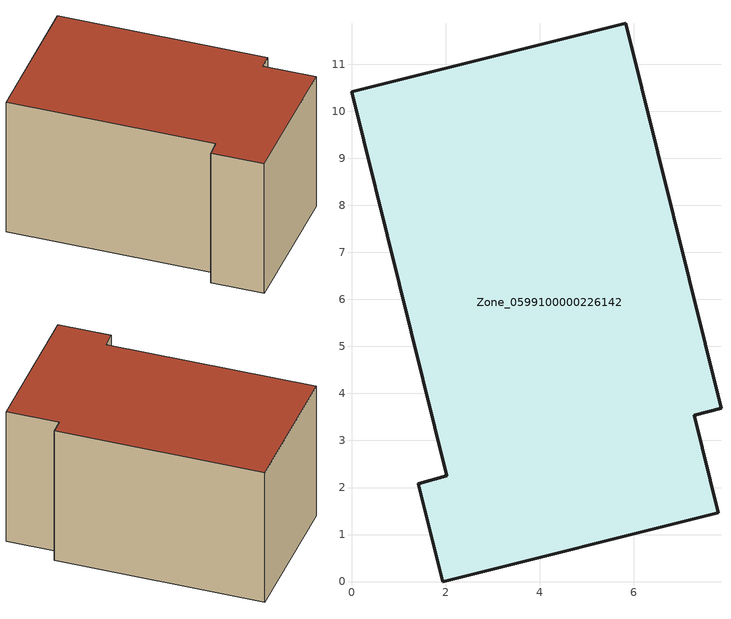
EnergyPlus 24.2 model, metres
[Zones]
Zone_0599100000226142
 floor ground (C_G): 7.8,1.46 1.94,0 1.42,2.08 2.03,2.25 0,10.42 5.83,11.87 7.86,3.69 7.29,3.54 z0
 wall outside (C_F): 1.94,0 7.8,1.46 7.29,3.54 7.86,3.69 5.83,11.87 0,10.42 2.03,2.25 1.42,2.08 1.94,0 z0:6.02
 roof outside (C_R): 7.8,1.46 7.29,3.54 7.86,3.69 5.83,11.87 0,10.42 2.03,2.25 1.42,2.08 1.94,0 z6.02
[BUILDING]
Pand.0599100000226142: North Axis=0; Terrain=City; Loads Convergence Tolerance Value=0.04; Temperature Convergence Tolerance Value=0.4; Solar Distribution=FullExterior; Maximum Number of Warmup Days=25; Minimum Number of Warmup Days=1
[Site:Location]
Rotterdam.The.Hague.AP_ZH_NLD Design_Conditions: Latitude=51.96; Longitude=4.45; Time Zone=1; Elevation=-4.5
[SITE:GROUNDTEMPERATURE:BUILDINGSURFACE]
18, 18, 18, 18, 18, 18, 18, 18, 18, 18, 18, 18
[MATERIAL] Thermal Absorptance=0.9; Solar Absorptance=0.7; Visible Absorptance=0.7
Name | Roughness | Thickness | Conductivity | Density | Specific Heat
G.TI.1946-1964 | MediumSmooth | 0.15 | 1 | 540 | 1210
F.TI.1946-1964 | Rough | 0.3 | 0.857143 | 1920 | 840
R.TI.1946-1964 | MediumRough | 0.2 | 0.277778 | 1500 | 1000
[CONSTRUCTION]
C_G: G.TI.1946-1964
C_F: F.TI.1946-1964
C_R: R.TI.1946-1964
[ZONE]
Zone_0599100000226142: Type=1; Multiplier=1; Ceiling Height=Autocalculate; Volume=Autocalculate; Floor Area=autocalculate; Part of Total Floor Area=Yes
[ZONEINFILTRATION:DESIGNFLOWRATE]
Infil_Zone_0599100000226142: Zone or ZoneList or Space or SpaceList=Zone_0599100000226142; Schedule=AlwaysOn; Design Flow Rate Calculation Method=Flow/Area; Flow Rate per Floor Area=0.003; Constant Term Coefficient=1; Temperature Term Coefficient=0; Velocity Term Coefficient=0; Velocity Squared Term Coefficient=0
[HVACTEMPLATE:ZONE:IDEALLOADSAIRSYSTEM]
Zone_0599100000226142: Maximum Heating Supply Air Temperature=50; Minimum Cooling Supply Air Temperature=13; Maximum Heating Supply Air Humidity Ratio=0.0156; Minimum Cooling Supply Air Humidity Ratio=0.0077; Heating Limit=NoLimit; Cooling Limit=NoLimit; Dehumidification Control Type=ConstantSensibleHeatRatio; Cooling Sensible Heat Ratio=0.7; Dehumidification Setpoint=60; Humidification Control Type=None; Humidification Setpoint=30; Outdoor Air Method=None; Outdoor Air Flow Rate per Person=0.00944; Outdoor Air Flow Rate per Zone Floor Area=0; Outdoor Air Flow Rate per Zone=0; Demand Controlled Ventilation Type=None; Outdoor Air Economizer Type=NoEconomizer; Heat Recovery Type=None; Sensible Heat Recovery Effectiveness=0.7; Latent Heat Recovery Effectiveness=0.65
[ZONECONTROL:THERMOSTAT]
ThermostatControl_Zone_0599100000226142: Zone or ZoneList=Zone_0599100000226142; Control Type Schedule=DualSetpointControlType; Control 1=Thermostat_Zone_0599100000226142; Temperature Difference Between Cutout And Setpoint=0
[THERMOSTATSETPOINT:DUALSETPOINT]
Thermostat_Zone_0599100000226142: Heating Setpoint Temperature Schedule=HeatingSetpoint_Zone_0599100000226142; Cooling Setpoint Temperature Schedule=CoolingSetpoint_Zone_0599100000226142
[SCHEDULE:COMPACT]
HeatingSetpoint_Zone_0599100000226142: Through: 12/31, For: AllDays, Until: 24:00, 21
CoolingSetpoint_Zone_0599100000226142: Through: 12/31, For: AllDays, Until: 24:00, 24
DualSetpointControlType: Through: 12/31, For: AllDays, Until: 24:00, 4
AlwaysOn: Through: 12/31, For: AllDays, Until: 24:00, 1
